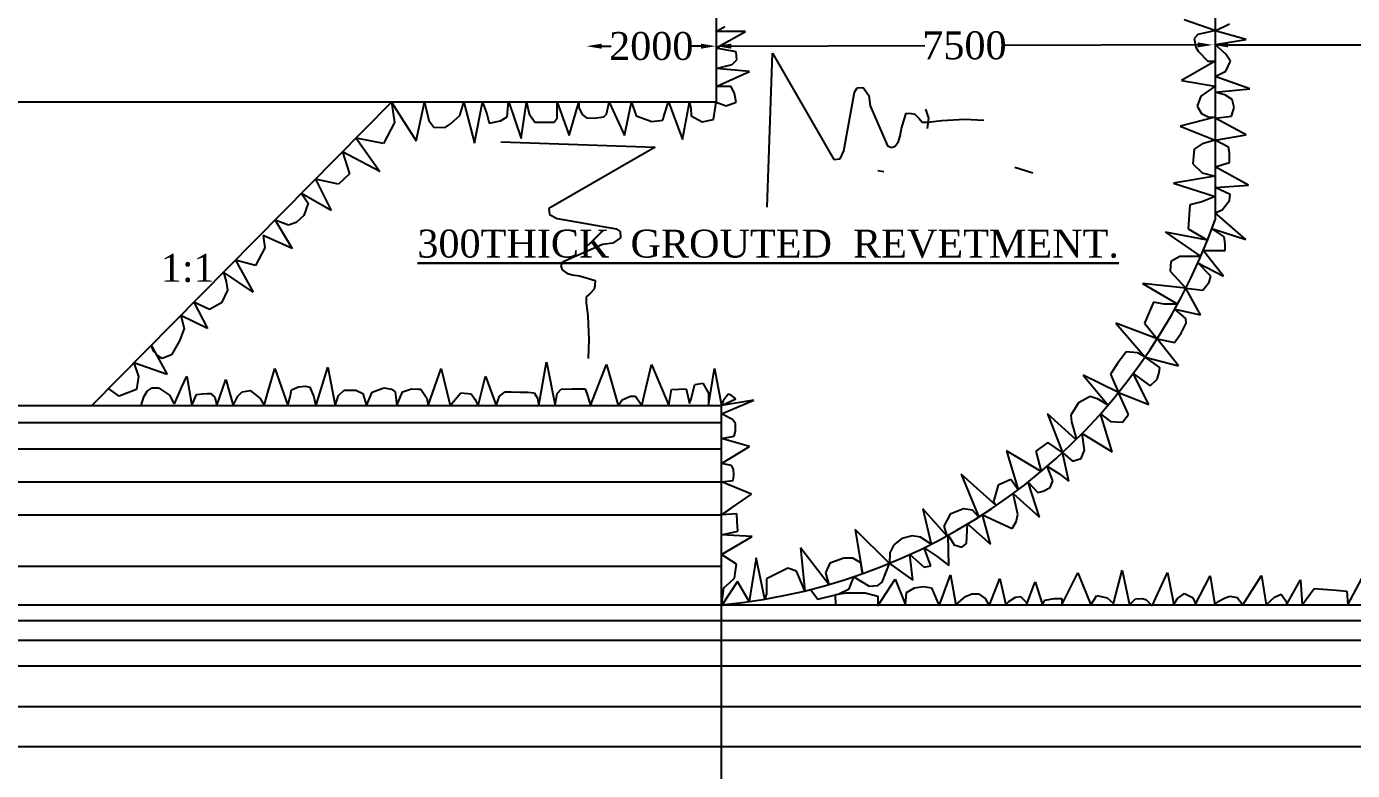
# Model space of a CAD drawing. Header units: millimetres. Extents: x 71701 to 922021, y 11212 to 550189.
# Drawn here: x 180013 to 276425, y 127752 to 181859 of the extents above; entities that cross this region are included whole.
import ezdxf

# ---------------------------------------------------------------- set-up
doc = ezdxf.new("R2010")
doc.units = ezdxf.units.MM
doc.header["$MEASUREMENT"] = 0
doc.header["$PDMODE"] = 66
doc.header["$PDSIZE"] = 170
for name, color, linetype in [('DIM', 5, 'Continuous'), ('DWG. LINE', 1, 'Continuous'), ('HATCH', 2, 'Continuous'), ('TEXT', 7, 'Continuous')]:
    doc.layers.add(name, color=color, linetype=linetype)
doc.layers.add('TITLE', color=7, linetype='Continuous', lineweight=30)
doc.styles.get("Standard").update_dxf_attribs({"font": 'TIMES.TTF', "height": 2030})
doc.dimstyles.get("Standard").update_dxf_attribs({"dimtxt": 2030, "dimasz": 1100, "dimexe": 0.18, "dimexo": 0.0625, "dimgap": 0.09, "dimtad": 0, "dimtih": 1, "dimtoh": 1, "dimdec": 1, "dimzin": 0, "dimdsep": 46, "dimtxsty": 'Standard', "dimcen": 0.09, "dimse1": 1, "dimse2": 1, "dimclrd": 5, "dimclre": 5, "dimclrt": 4, "dimadec": 0, "dimazin": 0, "dimtfac": 1, "dimtdec": 1, "dimtofl": 0, "dimtmove": 0, "dimatfit": 3, "dimfxl": 1, "dimtolj": 1, "dimtzin": 0, "dimarcsym": 0})

# ---------------------------------------------------------------- blocks, each defined once
blk = doc.blocks.new('*D2')
at = {"layer": 'Defpoints', "color": 0}
for p in [(266270, 180523), (566270, 180523), (566270, 180523)]:
    blk.add_point(p, dxfattribs=at)
at = {"layer": 'DIM', "color": 5, "lineweight": -2}
for p, q in [((267370, 180523), (456541, 180523)), ((565170, 180523), (465306, 180523))]:
    blk.add_line(p, q, dxfattribs=at)
at = {"layer": 'DIM', "color": 5}
for points in [[(267370, 180706), (267370, 180340), (266270, 180523)], [(565170, 180706), (565170, 180340), (566270, 180523)]]:
    blk.add_solid(points, dxfattribs=at)
at = {"layer": 'DIM', "color": 4, "insert": (460923, 180523), "char_height": 2030, "attachment_point": 5}
blk.add_mtext('\\A1;300000', dxfattribs=at)
blk = doc.blocks.new('*D9')
at = {"layer": 'Defpoints', "color": 0}
for p in [(220729, 180429), (230150, 180429), (230150, 180429)]:
    blk.add_point(p, dxfattribs=at)
at = {"layer": 'DIM', "color": 5, "lineweight": -2}
for p, q in [((221829, 180429), (222528, 180429)), ((229050, 180429), (228351, 180429))]:
    blk.add_line(p, q, dxfattribs=at)
at = {"layer": 'DIM', "color": 5}
for points in [[(221829, 180612), (221829, 180245), (220729, 180429)], [(229050, 180612), (229050, 180245), (230150, 180429)]]:
    blk.add_solid(points, dxfattribs=at)
at = {"layer": 'DIM', "color": 4, "insert": (225440, 180429), "char_height": 2030, "attachment_point": 5}
blk.add_mtext('\\A1;2000', dxfattribs=at)
blk = doc.blocks.new('*D10')
at = {"layer": 'Defpoints', "color": 0}
for p in [(230150, 180429), (266270, 180523), (266270, 180523)]:
    blk.add_point(p, dxfattribs=at)
at = {"layer": 'DIM', "color": 5, "lineweight": -2}
for p, q in [((231250, 180432), (245322, 180468)), ((265170, 180520), (251099, 180483))]:
    blk.add_line(p, q, dxfattribs=at)
at = {"layer": 'DIM', "color": 5}
for points in [[(231250, 180615), (231251, 180248), (230150, 180429)], [(265170, 180703), (265171, 180337), (266270, 180523)]]:
    blk.add_solid(points, dxfattribs=at)
at = {"layer": 'DIM', "color": 4, "insert": (248210, 180476), "char_height": 2030, "attachment_point": 5}
blk.add_mtext('\\A1;7500', dxfattribs=at)

msp = doc.modelspace()

# ---------------------------------------------------------------- linework, layer by layer
at = {"layer": 'DWG. LINE'}
for p, q in [((230150.34, 199859.02), (230150.34, 176346.88)), ((266432.1, 192418.29), (266432.1, 167806.28)), ((230150.34, 176346.88), (110752.78, 176346.88)), ((184756.96, 154305.38), (206553.5, 176346.88)), ((110752.78, 154305.38), (230538.39, 154305.38)), ((230538.39, 110351.34), (230538.39, 154305.38)), ((110752.78, 153059.71), (230538.39, 153059.71)), ((110752.78, 151143.31), (230538.39, 151143.31)), ((110752.78, 148747.8), (230538.39, 148747.8)), ((110752.78, 146352.29), (230538.39, 146352.29)), ((110944.62, 142615.29), (230538.39, 142615.29)), ((110752.78, 139799.27), (371425.46, 139799.27)), ((110752.78, 138650.9), (371425.46, 138650.9)), ((110752.78, 137241.27), (371425.46, 137241.27)), ((110752.78, 135367.62), (371425.46, 135367.62)), ((110752.78, 132406.04), (371425.46, 132406.04)), ((110752.78, 129504.91), (371425.46, 129504.91))]:
    msp.add_line(p, q, dxfattribs=at)
msp.add_arc((226671.84, 181758.77), 42137.28, 275.2649211, 340.6632322, dxfattribs=at)
at = {"layer": 'HATCH'}
for p, q in [((264178.61, 182363.9), (266499.54, 181570.84)), ((230150.34, 181498.21), (230778.01, 181863.21)), ((232285.27, 181498.21), (230150.34, 181498.21)), ((231069.54, 180815.58), (232285.27, 181498.21)), ((265173.29, 181279.72), (264902.02, 180988.6)), ((266499.54, 181570.84), (265173.29, 181279.72)), ((266432.1, 181556.04), (267479.87, 182062.25)), ((268698.62, 180910.53), (266432.1, 181556.04)), ((230150.34, 180283.54), (231069.54, 180815.58)), ((264902.02, 180988.6), (265032.63, 180346.13)), ((265032.63, 180346.13), (265193.39, 180065.05)), ((266432.1, 180549.89), (268698.62, 180910.53)), ((267219.14, 179852.6), (266432.1, 180549.89)), ((231602.05, 180022.53), (230150.34, 180283.54)), ((231320.73, 179088.94), (231662.34, 179440.29)), ((231662.34, 179440.29), (231602.05, 180022.53)), ((233874.59, 168710.03), (234260.76, 179920.36)), ((234260.76, 179920.36), (238723.21, 172189.1)), ((266432.1, 179332.22), (263998.49, 177932.58)), ((265193.39, 180065.05), (265906.75, 179332.22)), ((265906.75, 179332.22), (266432.1, 179332.22)), ((267567.25, 179330.87), (267219.14, 179852.6)), ((267219.14, 178620.75), (267567.25, 179330.87)), ((230150.34, 178812.85), (231320.73, 179088.94)), ((232585.83, 178592), (230150.34, 178812.85)), ((230150.34, 177487.74), (232585.83, 178592)), ((266432.1, 178214.97), (267219.14, 178620.75)), ((231249.54, 177487.74), (230150.34, 177487.74)), ((231490.68, 176985.81), (231249.54, 177487.74)), ((240398.68, 177390.86), (240848.91, 177414.58)), ((240848.91, 177414.58), (241251.75, 176845.3)), ((263998.49, 177932.58), (266432.1, 177520.99)), ((266432.1, 177520.99), (265404.98, 176798.02)), ((268959.71, 177316.45), (266432.1, 178214.97)), ((231611.24, 176363.42), (231490.68, 176985.81)), ((239450.83, 172812.84), (240209.11, 177082.5)), ((240209.11, 177082.5), (240398.68, 177390.86)), ((241251.75, 176845.3), (241346.54, 176086.25)), ((265404.98, 176798.02), (265131.96, 176075.96)), ((266432.1, 177092.83), (268959.71, 177316.45)), ((267189.49, 176875.45), (266432.1, 177092.83)), ((267682.65, 176556.62), (267189.49, 176875.45)), ((267827.7, 175962.44), (267682.65, 176556.62)), ((206553.5, 176346.88), (206766.05, 174868.67)), ((206553.5, 176346.88), (208344.18, 173539.49)), ((208344.18, 173539.49), (208961.29, 176346.88)), ((208961.29, 176346.88), (209258.79, 175017.86)), ((211523.08, 175381.16), (211804.05, 176346.88)), ((211804.05, 176346.88), (212580.85, 173383.03)), ((212580.85, 173383.03), (213175.85, 176346.88)), ((213175.85, 176346.88), (213473.35, 175496.75)), ((213473.35, 175496.75), (213655.15, 174819.7)), ((214960.84, 175298.59), (215060.01, 176421.5)), ((215060.01, 176421.5), (215985.56, 173713.3)), ((215985.56, 173713.3), (216365.69, 176346.88)), ((216365.69, 176346.88), (216549.85, 175514.55)), ((216549.85, 175514.55), (216968.34, 174896.45)), ((218596.81, 175205.5), (218596.81, 176346.88)), ((218596.81, 176346.88), (219461.09, 173942.02)), ((219461.09, 173942.02), (220179.8, 176346.88)), ((220179.8, 176346.88), (220179.8, 175978.06)), ((220179.8, 175978.06), (220410.95, 175450.86)), ((221984.84, 175296.33), (222194.08, 175478.13)), ((222194.08, 175478.13), (222376.04, 176346.88)), ((222376.04, 176346.88), (223485.95, 173932.86)), ((223485.95, 173932.86), (224004.51, 176346.88)), ((224004.51, 176346.88), (224345.8, 175360.47)), ((226283.59, 175051.42), (226401.86, 175478.64)), ((226401.86, 175478.64), (226683.89, 176387.61)), ((226683.89, 176387.61), (227711.92, 173651.59)), ((227711.92, 173651.59), (228212.29, 176346.88)), ((228212.29, 176346.88), (228317.75, 175887.62)), ((228317.75, 175887.62), (228345.04, 175360.42)), ((229964.42, 175105.9), (230150.34, 176346.88)), ((230150.34, 176346.88), (230887.84, 176102.41)), ((230887.84, 176102.41), (231611.24, 176363.42)), ((241346.54, 176086.25), (242618.28, 173183.41)), ((243623.43, 174432.45), (243970.04, 175554.28)), ((243970.04, 175554.28), (244339.75, 175542.71)), ((244339.75, 175542.71), (244593.93, 175496.45)), ((244593.93, 175496.45), (244917.42, 175172.63)), ((245370.05, 175844.25), (245605.03, 175187.63)), ((265131.96, 176075.96), (265453.16, 175530.41)), ((265453.16, 175530.41), (265983.12, 175273.68)), ((267639.14, 175339.27), (267827.7, 175962.44)), ((206766.05, 174868.67), (205973.42, 173362.03)), ((209258.79, 175017.86), (209622.4, 174538.97)), ((209622.4, 174538.97), (210448.78, 174505.95)), ((210448.78, 174505.95), (210828.92, 174786.67)), ((210828.92, 174786.67), (211523.08, 175381.16)), ((213655.15, 174819.7), (214465.01, 175001.35)), ((214465.01, 175001.35), (214960.84, 175298.59)), ((216968.34, 174896.45), (218387.57, 174914.63)), ((218387.57, 174914.63), (218596.81, 175205.5)), ((220410.95, 175450.86), (220720.27, 175223.61)), ((220720.27, 175223.61), (221275.22, 175196.34)), ((221275.22, 175196.34), (221984.84, 175296.33)), ((224345.8, 175360.47), (225483, 174942.34)), ((225483, 174942.34), (226283.59, 175051.42)), ((228345.04, 175360.42), (229145.63, 174933.2)), ((229145.63, 174933.2), (229964.42, 175105.9)), ((244917.42, 175172.63), (245140.55, 174905.25)), ((245140.55, 174905.25), (245553.92, 174905.25)), ((245605.03, 175187.63), (245492.28, 174431.04)), ((245553.92, 174905.25), (246557.81, 175023.48)), ((246557.81, 175023.48), (248240.8, 175112.15)), ((248240.8, 175112.15), (249628.53, 175053.03)), ((266432.1, 175273.68), (263895.38, 174615.8)), ((263895.38, 174615.8), (266432.1, 173604.92)), ((265983.12, 175273.68), (266432.1, 175273.68)), ((266432.1, 175194.35), (267639.14, 175339.27)), ((268697.99, 173991.49), (266432.1, 175194.35)), ((205973.42, 173362.03), (203973.26, 173737.64)), ((203973.26, 173737.64), (205702.76, 171314.55)), ((243427.02, 173495.67), (243542.56, 173900.46)), ((243542.56, 173900.46), (243623.43, 174432.45)), ((266432.1, 173604.92), (265505.91, 173315.48)), ((266432.1, 173604.92), (268697.99, 173991.49)), ((267406.51, 173073.84), (266432.1, 173604.92)), ((205702.76, 171314.55), (202993.46, 172746.83)), ((202993.46, 172746.83), (203498.5, 171135.29)), ((214505.49, 173472.52), (225715.82, 173086.35)), ((225715.82, 173086.35), (217984.55, 168623.9)), ((239166.47, 172243.55), (239450.83, 172812.84)), ((242618.28, 173183.41), (242895.56, 173056.2)), ((242895.56, 173056.2), (243172.84, 173160.28)), ((243172.84, 173160.28), (243427.02, 173495.67)), ((264907.36, 172929.65), (264810.82, 171868.62)), ((265505.91, 173315.48), (264907.36, 172929.65)), ((267493.53, 172682.55), (267406.51, 173073.84)), ((267493.53, 171957.94), (267493.53, 172682.55)), ((238723.21, 172189.1), (239166.47, 172243.55)), ((251870.94, 171639.54), (253191.7, 171209.56)), ((264810.82, 171868.62), (265486.6, 171212.71)), ((266432.1, 171653.6), (267493.53, 171957.94)), ((268856.99, 170320.31), (266432.1, 171653.6)), ((202686.53, 170381.97), (201020.63, 170751.83)), ((201020.63, 170751.83), (202164.55, 168469.7)), ((203498.5, 171135.29), (202686.53, 170381.97)), ((241917.91, 171382.52), (242359.49, 171315.82)), ((266432.1, 170981.22), (263401.33, 170460.35)), ((265486.6, 171212.71), (266432.1, 170981.22)), ((202164.55, 168469.7), (200002.21, 169721.96)), ((200002.21, 169721.96), (200500.76, 169003.68)), ((263401.33, 170460.35), (266432.1, 169495.78)), ((266432.1, 170139.82), (268856.99, 170320.31)), ((267523.48, 169647.09), (266432.1, 170139.82)), ((200500.76, 169003.68), (200172.11, 168115.15)), ((264598.53, 168891.22), (264482.68, 167154.99)), ((265467.39, 169103.42), (264598.53, 168891.22)), ((266432.1, 169495.78), (265467.39, 169103.42)), ((266957.79, 168531.18), (267479.96, 169197.83)), ((267479.96, 169197.83), (267523.48, 169647.09)), ((199050.82, 167419.78), (198086.19, 167784.41)), ((198086.19, 167784.41), (199336.58, 165717.2)), ((200172.11, 168115.15), (199630.8, 167612.94)), ((217984.55, 168623.9), (218039.01, 168180.64)), ((218039.01, 168180.64), (218608.3, 167896.28)), ((218608.3, 167896.28), (222877.95, 167138)), ((266432.1, 168313.8), (266957.79, 168531.18)), ((268669.35, 166371.83), (266432.1, 168313.8)), ((199630.8, 167612.94), (199050.82, 167419.78)), ((222877.95, 167138), (223186.32, 166948.43)), ((223186.32, 166948.43), (223210.04, 166498.2)), ((265874.77, 166309.48), (262822.18, 166904.2)), ((262822.18, 166904.2), (265387.1, 165125.1)), ((264482.68, 167154.99), (265874.77, 166309.48)), ((267085.95, 166556.98), (266203.17, 167170.27)), ((266203.17, 167170.27), (268669.35, 166371.83)), ((199336.58, 165717.2), (197229.33, 166663.68)), ((197229.33, 166663.68), (197345.32, 165755.83)), ((221881.7, 166000.57), (218978.87, 164728.83)), ((222640.75, 166095.36), (221881.7, 166000.57)), ((223210.04, 166498.2), (222640.75, 166095.36)), ((267172.98, 166049.75), (267085.95, 166556.98)), ((267158.47, 165564.37), (267172.98, 166049.75)), ((196668.68, 164480.99), (195200.27, 164866.06)), ((195200.27, 164866.06), (196493.83, 162543.08)), ((197345.32, 165755.83), (196668.68, 164480.99)), ((263881.51, 165125.1), (263205.72, 164777.63)), ((265387.1, 165125.1), (263881.51, 165125.1)), ((267055.22, 163696.1), (265572.89, 165564.37)), ((265572.89, 165564.37), (267158.47, 165564.37)), ((196493.83, 162543.08), (194341.64, 163997.78)), ((194341.64, 163997.78), (194521.11, 163326.81)), ((218978.87, 164728.83), (218851.65, 164451.55)), ((218851.65, 164451.55), (218955.74, 164174.27)), ((218955.74, 164174.27), (219291.13, 163920.09)), ((219291.13, 163920.09), (219695.91, 163804.55)), ((263205.72, 164777.63), (263167.11, 164063.85)), ((263167.11, 164063.85), (264315.56, 162824.66)), ((266126.91, 163696.1), (265186.6, 164665.98)), ((265186.6, 164665.98), (267055.22, 163696.1)), ((194521.11, 163326.81), (194616.09, 162690.97)), ((219695.91, 163804.55), (220227.91, 163723.68)), ((220227.91, 163723.68), (221349.73, 163377.07)), ((221338.17, 163007.36), (221291.91, 162753.18)), ((221349.73, 163377.07), (221338.17, 163007.36)), ((264315.56, 162824.66), (261159.06, 163176.44)), ((261159.06, 163176.44), (263716.32, 161677.52)), ((265544.17, 162687.74), (265996.37, 163261.33)), ((265996.37, 163261.33), (266126.91, 163696.1)), ((194616.09, 162690.97), (194188.67, 161770.44)), ((220968.08, 162429.69), (220700.71, 162206.56)), ((220700.71, 162206.56), (220700.71, 161793.19)), ((221291.91, 162753.18), (220968.08, 162429.69)), ((265371.29, 160895.82), (264315.56, 162824.66)), ((264315.56, 162824.66), (265544.17, 162687.74)), ((193324.33, 161286.44), (192185.26, 161817.17)), ((192185.26, 161817.17), (193166.43, 159888.9)), ((194188.67, 161770.44), (193324.33, 161286.44)), ((220700.71, 161793.19), (220818.93, 160789.3)), ((261968.07, 161800.77), (261292.28, 160296.03)), ((262721.08, 161677.52), (261968.07, 161800.77)), ((263716.32, 161677.52), (262721.08, 161677.52)), ((264309.87, 160613.64), (263516.53, 161313.26)), ((263516.53, 161313.26), (265371.29, 160895.82)), ((193166.43, 159888.9), (191223.13, 160844.23)), ((191223.13, 160844.23), (191466.05, 159888.9)), ((220818.93, 160789.3), (220907.6, 159106.31)), ((262233.69, 159155.57), (259226.31, 160276.74)), ((259226.31, 160276.74), (261343.46, 157812.4)), ((261292.28, 160296.03), (262233.69, 159155.57)), ((263961.75, 159555.7), (264324.37, 160280.32)), ((264324.37, 160280.32), (264309.87, 160613.64)), ((191466.05, 159888.9), (191147.23, 159009.1)), ((220907.6, 159106.31), (220848.49, 157718.58)), ((263773.19, 157178.97), (262233.69, 159155.57)), ((262233.69, 159155.57), (263483.1, 158874.57)), ((263483.1, 158874.57), (263961.75, 159555.7)), ((189264.66, 158220.32), (189080.18, 158677.19)), ((189080.18, 158677.19), (190234.77, 156546.81)), ((189553.12, 157916.94), (189264.66, 158220.32)), ((191147.23, 159009.1), (190555.13, 157977.62)), ((259977.74, 158206.57), (259340.57, 157357.75)), ((260788.68, 158129.41), (259977.74, 158206.57)), ((261343.46, 157812.4), (260788.68, 158129.41)), ((190234.77, 156546.81), (187816.89, 157399.7)), ((187816.89, 157399.7), (188154.84, 156410.29)), ((189871.94, 157719.75), (189553.12, 157916.94)), ((190555.13, 157977.62), (189871.94, 157719.75)), ((217262.05, 154305.38), (217832.24, 157471.15)), ((217832.24, 157471.15), (218439.52, 154305.38)), ((221020.46, 154305.38), (222189.47, 157273.95)), ((222189.47, 157273.95), (223024.48, 154305.38)), ((224755.23, 154305.38), (225445.41, 157274.49)), ((225445.41, 157274.49), (226720.7, 154305.38)), ((259340.57, 157357.75), (258819.25, 156566.8)), ((262406.65, 157070.81), (261343.46, 157812.4)), ((261343.46, 157812.4), (263773.19, 157178.97)), ((188154.84, 156410.29), (188003.02, 155469.82)), ((191308.77, 155665.68), (191657.96, 156424.13)), ((191657.96, 156424.13), (192037.51, 154305.38)), ((193859.35, 154305.38), (194496.99, 156196.6)), ((194496.99, 156196.6), (195043.54, 154305.38)), ((197585.85, 155345.18), (198071.67, 156998.59)), ((198071.67, 156998.59), (199012.96, 154305.38)), ((201047.34, 154237.85), (201912.72, 157074.43)), ((201912.72, 157074.43), (202459.27, 154305.38)), ((209208.78, 154305.38), (210165.25, 156999.07)), ((210165.25, 156999.07), (210818.08, 154305.38)), ((212859.27, 154305.38), (213375.46, 156437.51)), ((213375.46, 156437.51), (214164.93, 154305.38)), ((229605.27, 154305.38), (230045.55, 156986.28)), ((230045.55, 156986.28), (230538.39, 154305.38)), ((259412.19, 155232.95), (256846.18, 156505.86)), ((256846.18, 156505.86), (258658.21, 154328.45)), ((258819.25, 156566.8), (259147.49, 155853.02)), ((261608.89, 154360.75), (260485.58, 156615.56)), ((260485.58, 156615.56), (261724.93, 155737.52)), ((261724.93, 155737.52), (262232.6, 156201.27)), ((262232.6, 156201.27), (262363.14, 156694.01)), ((262363.14, 156694.01), (262406.65, 157070.81)), ((186754.18, 154967.92), (185980.88, 155543.05)), ((188003.02, 155469.82), (186754.18, 154967.92)), ((188545.65, 154937.58), (188773.38, 155347.14)), ((188773.38, 155347.14), (189137.75, 155574.67)), ((189137.75, 155574.67), (189608.39, 155574.67)), ((189608.39, 155574.67), (190413.04, 155058.93)), ((190762.22, 154406.67), (191308.77, 155665.68)), ((195384.46, 154981.13), (195703.28, 155284.51)), ((195703.28, 155284.51), (196265.02, 155375.52)), ((196265.02, 155375.52), (196841.93, 154950.79)), ((197282.21, 154305.38), (197585.85, 155345.18)), ((199179.96, 154935.62), (199286.23, 155436.2)), ((199286.23, 155436.2), (199787.24, 155648.56)), ((199787.24, 155648.56), (200303.43, 155694.07)), ((200303.43, 155694.07), (200607.07, 155618.22)), ((200607.07, 155618.22), (200895.52, 154920.45)), ((202695.71, 155011.95), (203120.81, 155406.34)), ((203120.81, 155406.34), (203955.82, 155406.34)), ((203955.82, 155406.34), (204456.82, 155178.81)), ((204745.28, 154305.38), (205140.01, 155269.82)), ((205140.01, 155269.82), (205990.2, 155573.2)), ((205990.2, 155573.2), (206551.94, 155482.18)), ((206551.94, 155482.18), (206810.03, 155284.99)), ((206810.03, 155284.99), (206931.49, 154305.38)), ((206931.49, 154305.38), (207341.4, 155284.99)), ((207341.4, 155284.99), (207994.23, 155512.52)), ((207994.23, 155512.52), (208480.05, 155482.18)), ((208480.05, 155482.18), (208692.6, 155482.18)), ((208692.6, 155482.18), (209117.69, 154829.92)), ((214407.84, 154981.3), (214817.75, 155299.85)), ((214817.75, 155299.85), (215242.84, 155299.85)), ((215242.84, 155299.85), (215880.49, 155269.51)), ((215880.49, 155269.51), (216472.59, 155254.34)), ((216472.59, 155254.34), (216928.04, 155224)), ((216928.04, 155224), (217170.96, 154829.61)), ((218606.52, 155180.65), (218879.8, 155484.03)), ((218879.8, 155484.03), (219654.08, 155499.19)), ((219654.08, 155499.19), (220640.91, 155499.19)), ((220640.91, 155499.19), (220823.09, 154953.12)), ((226720.7, 154305.38), (226918.06, 155469.39)), ((226918.06, 155469.39), (227965.62, 155499.73)), ((227965.62, 155499.73), (228208.53, 154437.91)), ((228345.17, 154771.63), (228618.44, 155833.45)), ((228618.44, 155833.45), (229180.18, 155924.46)), ((229180.18, 155924.46), (229605.27, 155196.35)), ((259147.49, 155853.02), (259412.19, 155232.95)), ((260140.34, 153630.53), (259412.19, 155232.95)), ((259412.19, 155232.95), (261608.89, 154360.75)), ((188348.29, 154305.38), (188545.65, 154937.58)), ((190413.04, 155058.93), (190640.77, 154588.69)), ((190640.77, 154588.69), (190762.22, 154406.67)), ((192037.51, 154305.38), (192371.51, 155089.27)), ((192371.51, 155089.27), (192781.43, 155134.78)), ((192781.43, 155134.78), (193176.16, 155180.28)), ((193176.16, 155180.28), (193388.71, 155180.28)), ((193388.71, 155180.28), (193707.53, 154907.24)), ((193707.53, 154907.24), (193707.53, 154907.24)), ((193707.53, 154907.24), (193859.35, 154305.38)), ((195043.54, 154305.38), (195384.46, 154981.13)), ((196841.93, 154950.79), (197008.94, 154814.27)), ((197008.94, 154814.27), (197282.21, 154305.38)), ((199012.96, 154305.38), (199179.96, 154935.62)), ((200895.52, 154920.45), (201047.34, 154237.85)), ((202459.27, 154305.38), (202695.71, 155011.95)), ((204456.82, 155178.81), (204745.28, 154305.38)), ((209117.69, 154829.92), (209208.78, 154305.38)), ((210818.08, 154305.38), (211310.71, 154890.29)), ((211310.71, 154890.29), (211599.17, 155208.83)), ((211599.17, 155208.83), (212343.09, 155148.16)), ((212343.09, 155148.16), (212616.36, 154768.93)), ((212616.36, 154768.93), (212859.27, 154305.38)), ((214164.93, 154305.38), (214407.84, 154981.3)), ((217170.96, 154829.61), (217262.05, 154305.38)), ((218439.52, 154305.38), (218606.52, 155180.65)), ((220823.09, 154953.12), (221020.46, 154305.38)), ((223024.48, 154305.38), (223328.12, 154710.41)), ((223328.12, 154710.41), (223920.22, 154968.28)), ((223920.22, 154968.28), (224299.76, 154968.28)), ((224299.76, 154968.28), (224755.23, 154305.38)), ((228208.53, 154437.91), (228345.17, 154771.63)), ((229605.27, 155196.35), (229605.27, 154305.38)), ((230538.39, 154305.38), (231585.47, 154778.69)), ((230538.39, 153680.81), (232889.47, 154687.79)), ((232889.47, 154687.79), (230538.39, 154305.38)), ((230675.71, 154627.19), (230538.39, 154305.38)), ((231039.61, 155111.98), (230675.71, 154627.19)), ((231251.89, 155051.38), (231039.61, 155111.98)), ((231585.47, 154778.69), (231251.89, 155051.38)), ((256498.64, 154499.55), (255957.83, 153582.47)), ((257348.19, 154962.55), (256498.64, 154499.55)), ((257927.44, 154750.34), (257348.19, 154962.55)), ((258658.21, 154328.45), (257927.44, 154750.34)), ((231342.46, 153286.92), (230538.39, 153680.81)), ((256317.82, 151814.39), (254239.41, 153698.22)), ((254239.41, 153698.22), (255343.84, 150880.52)), ((255957.83, 153582.47), (255996.45, 153119.48)), ((258950.95, 150934.97), (258108.13, 153699.73)), ((258108.13, 153699.73), (258834.91, 153123.3)), ((259705.2, 153079.83), (260140.34, 153630.53)), ((231554.74, 152999.07), (231342.46, 153286.92)), ((231463.76, 152059.79), (231554.74, 152438.53)), ((231554.74, 152438.53), (231554.74, 152999.07)), ((255996.45, 153119.48), (256305.38, 152000.57)), ((258834.91, 153123.3), (259705.2, 153079.83)), ((230538.39, 151908.29), (231463.76, 152059.79)), ((232585.81, 151317.46), (230538.39, 151908.29)), ((254278.03, 151595.45), (253389.86, 150978.13)), ((255343.84, 150880.52), (254278.03, 151595.45)), ((256305.38, 152000.57), (256317.82, 151814.39)), ((256947.15, 151059.85), (256761.57, 152260.33)), ((256761.57, 152260.33), (258950.95, 150934.97)), ((230538.39, 150083.59), (232585.81, 151317.46)), ((253784.1, 149502.37), (251257.76, 151010.76)), ((251257.76, 151010.76), (252121.71, 148175.23)), ((253389.86, 150978.13), (253784.1, 149502.37)), ((255801.27, 148784.56), (255330.19, 150867.85)), ((255330.19, 150867.85), (256076.86, 150248.28)), ((256076.86, 150248.28), (256700.57, 150451.17)), ((256700.57, 150451.17), (256947.15, 151059.85)), ((231267.06, 149932.1), (230538.39, 150083.59)), ((231418.69, 149659.41), (231267.06, 149932.1)), ((231449.01, 149235.21), (231418.69, 149659.41)), ((254627.59, 148822.36), (254232.95, 149885.03)), ((254232.95, 149885.03), (255076.03, 149349.76)), ((230538.39, 148747.8), (231403.53, 148841.32)), ((232728.91, 147855.73), (230538.39, 148747.8)), ((231403.53, 148841.32), (231449.01, 149235.21)), ((250525.61, 147023.38), (247975.39, 149293.82)), ((247975.39, 149293.82), (249259.28, 146186.91)), ((250659.21, 148502.87), (250330.98, 147306.81)), ((251586, 148907.99), (250659.21, 148502.87)), ((252121.71, 148175.23), (251586, 148907.99)), ((253675.69, 146175.88), (252841.27, 148732.86)), ((252841.27, 148732.86), (253551.53, 147974.66)), ((254441.35, 148326.14), (254627.59, 148822.36)), ((255076.03, 149349.76), (255801.27, 148784.56)), ((230538.39, 146352.29), (232728.91, 147855.73)), ((252102.99, 146361.96), (251761.83, 147905.52)), ((251761.83, 147905.52), (253675.69, 146175.88)), ((253551.53, 147974.66), (253944.71, 148057.36)), ((253944.71, 148057.36), (254441.35, 148326.14)), ((231176.43, 146790.2), (230538.39, 146352.29)), ((246936.69, 144814.41), (245191.35, 146774.58)), ((245191.35, 146774.58), (245790.18, 144208.28)), ((248149.16, 146785.94), (247183.75, 146400.11)), ((248786.33, 146689.48), (248149.16, 146785.94)), ((249259.28, 146186.91), (248786.33, 146689.48)), ((250330.98, 147306.81), (250525.61, 147023.38)), ((231661.64, 146426.61), (230538.39, 146352.29)), ((231676.8, 145866.07), (231661.64, 146426.61)), ((231722.29, 145169.18), (231676.8, 145866.07)), ((247183.75, 146400.11), (246701.05, 145512.7)), ((248369.56, 144271.94), (248441.98, 145680.92)), ((248441.98, 145680.92), (250107.81, 144209.92)), ((250107.81, 144209.92), (249515.18, 146350.7)), ((249515.18, 146350.7), (251668.42, 145348.85)), ((251668.42, 145348.85), (251978.82, 145845.07)), ((251978.82, 145845.07), (252102.99, 146361.96)), ((230538.39, 144881.34), (231722.29, 145169.18)), ((232768.52, 144760.14), (230538.39, 144881.34)), ((230538.39, 143464.72), (232768.52, 144760.14)), ((242761.98, 142814.48), (240264.65, 145267)), ((240264.65, 145267), (240799.86, 142060.55)), ((244419.03, 144826.14), (243666.02, 144613.94)), ((245017.58, 144729.69), (244419.03, 144826.14)), ((245790.18, 144208.28), (245017.58, 144729.69)), ((246701.05, 145512.7), (246936.69, 144814.41)), ((247065.86, 142659.24), (247035.33, 144868.69)), ((247035.33, 144868.69), (247459.04, 144168.56)), ((238347.58, 141271.4), (236283.48, 143936)), ((236283.48, 143936), (236611.75, 140810.65)), ((243086.77, 144170.24), (242777.84, 143591.49)), ((243666.02, 144613.94), (243086.77, 144170.24)), ((245776.3, 142637.06), (245274.48, 143950.15)), ((245274.48, 143950.15), (246217.43, 143320.86)), ((247459.04, 144168.56), (248017.76, 143982.48)), ((248017.76, 143982.48), (248369.56, 144271.94)), ((231632.96, 142752.69), (230538.39, 143464.72)), ((231481.33, 141737.66), (231632.96, 142752.69)), ((233054.64, 143219.55), (232550.32, 140033.56)), ((233707.35, 140212.99), (233054.64, 143219.55)), ((238430.38, 142836.28), (238102.14, 142122.49)), ((239434.4, 143183.52), (238430.38, 142836.28)), ((240090.88, 143202.82), (239434.4, 143183.52)), ((240667.24, 142855.09), (240090.88, 143202.82)), ((240799.86, 142060.55), (240667.24, 142855.09)), ((242237.71, 141458.55), (242761.98, 142814.48)), ((242777.84, 143591.49), (242761.98, 142814.48)), ((242761.98, 142814.48), (244451.92, 141603.28)), ((244451.92, 141603.28), (244232, 143454.84)), ((244232, 143454.84), (245279.66, 142533.68)), ((246217.43, 143320.86), (247065.86, 142659.24)), ((231132.59, 141404.37), (231481.33, 141737.66)), ((235356.69, 142469.85), (233807.66, 141695.52)), ((235993.85, 142238.35), (235356.69, 142469.85)), ((236611.75, 140810.65), (235993.85, 142238.35)), ((238102.14, 142122.49), (238347.58, 141271.4)), ((239837.27, 140962.33), (240158.84, 141838.21)), ((240158.84, 141838.21), (241285.81, 141148.41)), ((245279.66, 142533.68), (245776.3, 142637.06)), ((246368.76, 139725.49), (247184.78, 141985.47)), ((247184.78, 141985.47), (247585.63, 139799.27)), ((255281.11, 139799.27), (256450.82, 142127.73)), ((256450.82, 142127.73), (257395.67, 139799.27)), ((259013.39, 139799.27), (259671.93, 142313.68)), ((259671.93, 142313.68), (260201.62, 139799.27)), ((261847.96, 139724.72), (262978.93, 142156.34)), ((262978.93, 142156.34), (263351.15, 140182.43)), ((264983.18, 139799.27), (266079.07, 141912.94)), ((266079.07, 141912.94), (266422.65, 139799.27)), ((268455.53, 139799.27), (269801.24, 141927.24)), ((269801.24, 141927.24), (270159.14, 139799.27)), ((276080.27, 139799.27), (277297.14, 142068.99)), ((231703.07, 141502.61), (230538.39, 139737.9)), ((230538.39, 139737.9), (230708.03, 141025.62)), ((230708.03, 141025.62), (231132.59, 141404.37)), ((232550.32, 140033.56), (231703.07, 141502.61)), ((233807.66, 141695.52), (233807.66, 140595.91)), ((237024.93, 140913.16), (237540.29, 140218.01)), ((239023, 140571.52), (239837.27, 140962.33)), ((241285.81, 141148.41), (241906.62, 141210.44)), ((241902.16, 139725.49), (243161.97, 141656.49)), ((241906.62, 141210.44), (242237.71, 141458.55)), ((243161.97, 141656.49), (243935.04, 139799.27)), ((243992.3, 140698.14), (244579.26, 141041.43)), ((244579.26, 141041.43), (245237.8, 141127.25)), ((245237.8, 141127.25), (245810.44, 141027.13)), ((245810.44, 141027.13), (246368.76, 139725.49)), ((249998.5, 139736.83), (250785.88, 141710.74)), ((250785.88, 141710.74), (251215.36, 139799.27)), ((252718.54, 139799.27), (253348.45, 141467.57)), ((253348.45, 141467.57), (253878.14, 139799.27)), ((271633.69, 139799.27), (272650.13, 141626.87)), ((272650.13, 141626.87), (272764.66, 139799.27)), ((272764.66, 139799.27), (273646.54, 140981.92)), ((273646.54, 140981.92), (275235.62, 140867.49)), ((275235.62, 140867.49), (276023.01, 140781.66)), ((276023.01, 140781.66), (276080.27, 139799.27)), ((232550.32, 140033.56), (232550.32, 140033.56)), ((233807.66, 140595.91), (233707.35, 140212.99)), ((237540.29, 140218.01), (239023, 140571.52)), ((238838.53, 140540.8), (239611.59, 140669.54)), ((238864.51, 139799.27), (238838.53, 140540.8)), ((239611.59, 140669.54), (241000.25, 140669.54)), ((241000.25, 140669.54), (241902.16, 140440.68)), ((241902.16, 140440.68), (241902.16, 139725.49)), ((243935.04, 139799.27), (243992.3, 140698.14)), ((247585.63, 139799.27), (248294.89, 140394.8)), ((248294.89, 140394.8), (248753, 140609.35)), ((248753, 140609.35), (249225.43, 140609.35)), ((249225.43, 140609.35), (249712.18, 140266.06)), ((249712.18, 140266.06), (249998.5, 139736.83)), ((251215.36, 139799.27), (251430.1, 140051.51)), ((251430.1, 140051.51), (251931.16, 140351.89)), ((251931.16, 140351.89), (252289.06, 140409.1)), ((252289.06, 140409.1), (252718.54, 139979.99)), ((252718.54, 139979.99), (252718.54, 139799.27)), ((253878.14, 139799.27), (254049.93, 140137.33)), ((254049.93, 140137.33), (254765.74, 140251.76)), ((254765.74, 140251.76), (255281.11, 140266.06)), ((255281.11, 140266.06), (255281.11, 139799.27)), ((257395.67, 139799.27), (257825.16, 140482.81)), ((257825.16, 140482.81), (258583.91, 140311.17)), ((258583.91, 140311.17), (259013.39, 139910.66)), ((259013.39, 139910.66), (259013.39, 139799.27)), ((260201.62, 139799.27), (260659.73, 140225.35)), ((260659.73, 140225.35), (261132.16, 140253.95)), ((261132.16, 140253.95), (261389.85, 140182.43)), ((261389.85, 140182.43), (261847.96, 139724.72)), ((263351.15, 140182.43), (263408.41, 139799.27)), ((263408.41, 139799.27), (263709.05, 140253.95)), ((263709.05, 140253.95), (264210.11, 140625.85)), ((264210.11, 140625.85), (264210.11, 140625.85)), ((264210.11, 140625.85), (264797.07, 140325.47)), ((264797.07, 140325.47), (264983.18, 139967.88)), ((264983.18, 139967.88), (264983.18, 139799.27)), ((266422.65, 139799.27), (266608.76, 140010.55)), ((266608.76, 140010.55), (267167.09, 140310.93)), ((267167.09, 140310.93), (267510.67, 140439.66)), ((267510.67, 140439.66), (268040.36, 140325.23)), ((268040.36, 140325.23), (268455.53, 139799.27)), ((270159.14, 139799.27), (270746.1, 140353.84)), ((270746.1, 140353.84), (271247.16, 140582.7)), ((271247.16, 140582.7), (271633.69, 140024.85)), ((271633.69, 140024.85), (271633.69, 139799.27))]:
    msp.add_line(p, q, dxfattribs=at)

# ---------------------------------------------------------------- texts
at = {"layer": 'TEXT'}
msp.add_text('1:1', height=2030, dxfattribs=at).set_placement((189775.14, 163292.66))
at = {"layer": 'TITLE'}
msp.add_text('%%U300THICK  GROUTED  REVETMENT.', height=2030, dxfattribs=at).set_placement((208430.76, 165056.64))

# ---------------------------------------------------------------- dimensions: what is measured, and where the dimension line sits
at = {"layer": 'DIM'}
for p1, p2, text, picture, middle in [((220728.78, 180428.76), (230150.34, 180428.76), '2000', '*D9', (225439.56, 180428.76)), ((230150.34, 180428.76), (266270.31, 180522.93), '7500', '*D10', (248210.32, 180475.85))]:
    dim = msp.add_aligned_dim(p1=p1, p2=p2, distance=0, text=text, dimstyle='Standard', dxfattribs=at)
    dim.commit()
    dim.dimension.update_dxf_attribs({"geometry": picture, "text_midpoint": middle})
dim = msp.add_linear_dim(base=(566270.31, 180522.93), p1=(266270.31, 180522.93), p2=(566270.31, 180522.93), angle=0, text='300000', dimstyle='Standard', dxfattribs=at)
dim.commit()
dim.dimension.update_dxf_attribs({"geometry": '*D2', "text_midpoint": (460923.49, 180522.93), "dimtype": 161})

doc.saveas('drawing.dxf')
